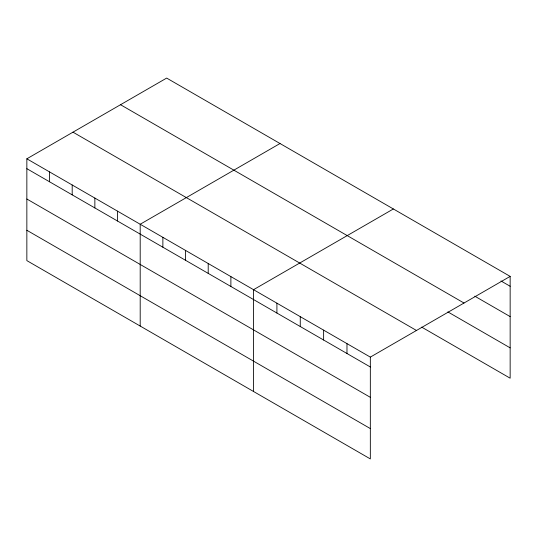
<?xml version="1.0" encoding="UTF-8"?>
<svg xmlns="http://www.w3.org/2000/svg" width="537" height="537" viewBox="0 0 537 537"><rect width="100%" height="100%" fill="white"/><g stroke="black" fill="none" stroke-linecap="round" stroke-linejoin="round"><path stroke-width="0.81" d="M26.85 158.804L370.335 357.112L370.335 458.92L26.85 260.613L26.85 158.804L166.665 78.08L510.15 276.387L510.15 378.196L421.679 327.12M280.012 143.52L140.197 224.244L140.197 326.053M393.366 208.967L253.551 289.685L253.551 391.493M370.335 357.112L510.15 276.387M500.947 280.952L510.15 286.268M474.762 296.169L510.15 316.602M120.523 104.715L464.008 303.029M447.865 311.903L510.15 347.862M72.992 132.162L416.477 330.47M26.85 168.678L370.335 366.986M26.85 199.012L370.335 397.326M26.85 230.272L370.335 428.58M346.976 343.626L346.976 353.5M323.623 330.141L323.623 340.015M300.264 316.655L300.264 326.53M276.911 303.17L276.911 313.044M230.883 276.595L230.883 286.476M208.208 263.506L208.208 273.387M185.54 250.423L185.54 260.297M162.872 237.334L162.872 247.208M117.529 211.155L117.529 221.029M94.861 198.066L94.861 207.94M72.193 184.976L72.193 194.857M49.518 171.887L49.518 181.768"/></g></svg>
